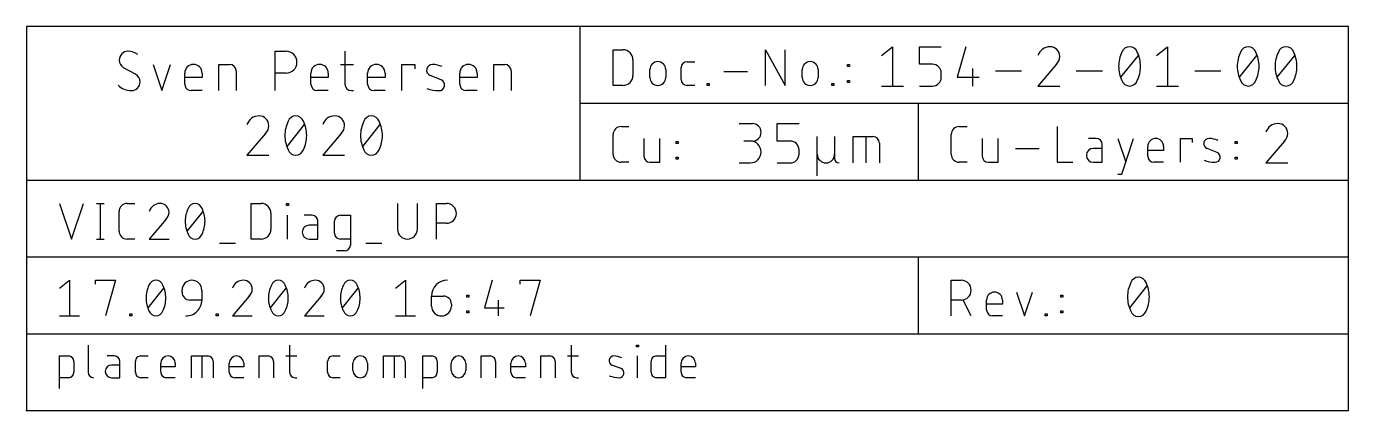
# Model space of a CAD drawing. Extents: x -7.6 to 60.9, y -11.6 to 79.4.
# Drawn here: x 0 to 54.6, y 63.5 to 79.4 of the extents above; entities that cross this region are included whole.
import ezdxf

# ---------------------------------------------------------------- set-up
doc = ezdxf.new("R2010")
doc.units = 0
for name, color, linetype in [('21', 253, 'CONTINUOUS'), ('23', 7, 'CONTINUOUS'), ('48', 6, 'CONTINUOUS')]:
    doc.layers.add(name, color=color, linetype=linetype)

msp = doc.modelspace()

# ---------------------------------------------------------------- linework, layer by layer
at = {"layer": '21'}
for p, q in [((2.5485, 66.2051), (2.5485, 65.0833)), ((10.8694, 66.2051), (10.8694, 65.0833)), ((22.5046, 66.2051), (22.5046, 65.0833)), ((25.2019, 66.1303), (25.2019, 66.2051)), ((25.2019, 66.2051), (25.2767, 66.2051)), ((25.2767, 66.1303), (25.2019, 66.1303)), ((25.2767, 66.2051), (25.2767, 66.1303)), ((26.3968, 66.2051), (26.3968, 64.8589)), ((1.3589, 64.4102), (1.3589, 65.7564)), ((1.3589, 65.7564), (1.7328, 65.7564)), ((3.632, 65.7564), (3.3329, 65.7564)), ((4.725, 65.7564), (5.0241, 65.7564)), ((6.813, 64.8589), (6.813, 65.7564)), ((6.813, 65.7564), (7.4861, 65.7564)), ((7.2617, 64.8589), (7.2617, 65.7564)), ((9.609, 64.8589), (9.609, 65.7564)), ((9.609, 65.7564), (9.983, 65.7564)), ((10.7198, 65.7564), (11.1685, 65.7564)), ((12.6643, 65.7564), (12.9635, 65.7564)), ((14.7524, 64.8589), (14.7524, 65.7564)), ((14.7524, 65.7564), (15.4255, 65.7564)), ((15.2011, 64.8589), (15.2011, 65.7564)), ((16.3706, 64.4102), (16.3706, 65.7564)), ((16.3706, 65.7564), (16.7446, 65.7564)), ((18.7804, 64.8589), (18.7804, 65.7564)), ((18.7804, 65.7564), (19.1543, 65.7564)), ((21.2443, 64.8589), (21.2443, 65.7564)), ((21.2443, 65.7564), (21.6182, 65.7564)), ((22.355, 65.7564), (22.8038, 65.7564)), ((25.2393, 64.8589), (25.2393, 65.7564)), ((26.0229, 65.7564), (26.3968, 65.7564)), ((1.9572, 65.532), (1.9572, 65.0833)), ((3.8564, 65.3824), (3.5199, 65.3824)), ((3.8564, 64.8589), (3.8564, 65.532)), ((4.5006, 65.0833), (4.5006, 65.532)), ((5.5481, 65.0833), (5.5481, 65.4572)), ((6.1464, 65.3076), (5.5481, 65.3076)), ((6.1464, 65.4572), (6.1464, 65.3076)), ((7.7105, 65.532), (7.7105, 64.8589)), ((8.3771, 65.0833), (8.3771, 65.4572)), ((8.9754, 65.3076), (8.3771, 65.3076)), ((8.9754, 65.4572), (8.9754, 65.3076)), ((10.2074, 65.532), (10.2074, 64.8589)), ((12.44, 65.0833), (12.44, 65.532)), ((13.4875, 65.1581), (13.4875, 65.4572)), ((14.0858, 65.4572), (14.0858, 65.1581)), ((15.6498, 65.532), (15.6498, 64.8589)), ((16.969, 65.532), (16.969, 65.0833)), ((17.5484, 65.1581), (17.5484, 65.4572)), ((18.1467, 65.4572), (18.1467, 65.1581)), ((19.3787, 65.532), (19.3787, 64.8589)), ((20.0123, 65.0833), (20.0123, 65.4572)), ((20.6106, 65.3076), (20.0123, 65.3076)), ((20.6106, 65.4572), (20.6106, 65.3076)), ((21.8426, 65.532), (21.8426, 64.8589)), ((24.5594, 65.2328), (24.1854, 65.3824)), ((25.7985, 65.0833), (25.7985, 65.532)), ((27.0391, 65.0833), (27.0391, 65.4572)), ((27.6374, 65.3076), (27.0391, 65.3076)), ((27.6374, 65.4572), (27.6374, 65.3076)), ((1.7328, 64.8589), (1.3589, 64.8589)), ((3.5199, 64.8589), (3.8564, 64.8589)), ((5.0241, 64.8589), (4.725, 64.8589)), ((6.1464, 64.8589), (5.7725, 64.8589)), ((8.9754, 64.8589), (8.6014, 64.8589)), ((11.0937, 64.8589), (11.1685, 64.8589)), ((12.9635, 64.8589), (12.6643, 64.8589)), ((16.7446, 64.8589), (16.3706, 64.8589)), ((20.6106, 64.8589), (20.2367, 64.8589)), ((22.729, 64.8589), (22.8038, 64.8589)), ((26.3968, 64.8589), (26.0229, 64.8589)), ((27.6374, 64.8589), (27.2635, 64.8589))]:
    msp.add_line(p, q, dxfattribs=at)
for centre, radius, start, end in [((1.7328, 65.532), 0.2244, 0, 90), ((3.632, 65.532), 0.2244, 0, 90), ((4.725, 65.532), 0.2244, 89.9992, 180), ((5.8473, 65.4572), 0.2992, 0, 180), ((7.4861, 65.532), 0.2244, 0, 90), ((8.6762, 65.4572), 0.2992, 0, 180), ((9.983, 65.532), 0.2244, 0, 90), ((12.6643, 65.532), 0.2244, 89.9992, 180), ((13.7866, 65.4572), 0.2992, 0, 180), ((15.4255, 65.532), 0.2244, 0, 90), ((16.7446, 65.532), 0.2244, 0, 90), ((17.8475, 65.4572), 0.2992, 0, 180), ((19.1543, 65.532), 0.2244, 0, 90), ((20.3115, 65.4572), 0.2992, 0, 180), ((21.6182, 65.532), 0.2244, 0, 90), ((24.2574, 65.5625), 0.1939, 89.181, 248.1986), ((24.2481, 64.9071), 0.8493, 65.7609, 89.181), ((26.0229, 65.532), 0.2244, 89.9992, 180), ((27.3382, 65.4572), 0.2992, 0, 180), ((1.7328, 65.0833), 0.2244, 270.0008, 0), ((2.7729, 65.0833), 0.2244, 180, 270), ((3.5199, 65.1207), 0.2618, 90, 270), ((4.725, 65.0833), 0.2244, 180, 270), ((5.7725, 65.0833), 0.2244, 180, 270), ((8.6014, 65.0833), 0.2244, 180, 270), ((11.0937, 65.0833), 0.2244, 180, 270), ((12.6643, 65.0833), 0.2244, 180, 270), ((13.7866, 65.1581), 0.2992, 180, 0), ((16.7446, 65.0833), 0.2244, 270.0008, 0), ((17.8475, 65.1581), 0.2992, 180, 0), ((20.2367, 65.0833), 0.2244, 180, 270), ((22.729, 65.0833), 0.2244, 180, 270), ((24.4874, 65.0528), 0.1939, 269.181, 68.1986), ((26.0229, 65.0833), 0.2244, 180, 270), ((27.2635, 65.0833), 0.2244, 180, 270), ((24.5027, 66.1272), 1.2684, 250.2096, 269.181)]:
    msp.add_arc(centre, radius, start, end, dxfattribs=at)
at = {"layer": '23'}
msp.add_point((0, 63.5), dxfattribs=at)
at = {"layer": '48'}
for p, q in [((22.86, 79.375), (0, 79.375)), ((0, 79.375), (0, 73.025)), ((54.61, 79.375), (22.86, 79.375)), ((22.86, 79.375), (22.86, 76.2)), ((54.61, 76.2), (54.61, 79.375)), ((10.2705, 76.7207), (10.2705, 78.3463)), ((10.2705, 78.3463), (10.722, 78.3463)), ((13.1521, 78.3463), (13.1521, 76.9916)), ((24.2316, 76.9366), (24.2316, 78.4098)), ((24.2316, 78.4098), (24.6408, 78.4098)), ((30.5248, 76.9366), (30.5248, 78.4098)), ((30.5248, 78.4098), (31.3432, 76.9366)), ((31.3432, 76.9366), (31.3432, 78.4098)), ((35.3187, 78.1756), (35.7703, 78.5368)), ((35.7703, 78.5368), (35.7703, 76.9112)), ((36.8818, 77.8143), (36.8818, 78.5368)), ((36.8818, 78.5368), (37.7849, 78.5368)), ((38.8062, 78.5368), (38.4449, 77.2724)), ((45.2046, 77.2724), (45.9271, 78.1756)), ((46.6774, 78.1756), (47.1289, 78.5368)), ((47.1289, 78.5368), (47.1289, 76.9112)), ((50.1024, 77.2724), (50.8248, 78.1756)), ((51.6655, 77.2724), (52.388, 78.1756)), ((4.5109, 77.398), (4.0142, 77.669)), ((5.2335, 77.8044), (5.5947, 76.7207)), ((5.5947, 76.7207), (5.956, 77.8044)), ((7.9429, 76.7207), (7.9429, 77.8044)), ((7.9429, 77.8044), (8.3944, 77.8044)), ((12.9715, 77.8044), (13.5133, 77.8044)), ((15.5065, 76.7207), (15.5065, 77.8044)), ((15.5065, 77.8044), (16.0483, 77.8044)), ((16.0483, 77.8044), (16.0483, 77.6238)), ((19.3016, 76.7207), (19.3016, 77.8044)), ((19.3016, 77.8044), (19.7531, 77.8044)), ((25.05, 78.0006), (25.05, 77.3458)), ((25.7505, 77.264), (25.7505, 77.5914)), ((26.4052, 77.5914), (26.4052, 77.264)), ((27.041, 77.1821), (27.041, 77.6732)), ((27.2865, 77.9187), (27.6139, 77.9187)), ((32.0436, 77.264), (32.0436, 77.5914)), ((32.6984, 77.5914), (32.6984, 77.264)), ((33.9158, 77.7141), (33.9158, 77.796)), ((33.9158, 77.796), (33.9976, 77.796)), ((33.9976, 77.7141), (33.9158, 77.7141)), ((33.9976, 77.796), (33.9976, 77.7141)), ((37.4237, 77.8143), (36.8818, 77.8143)), ((39.0771, 77.6337), (39.0771, 76.9112)), ((42.5472, 77.8143), (41.7796, 76.9112)), ((6.5361, 76.9916), (6.5361, 77.4432)), ((7.2586, 77.2626), (6.5361, 77.2626)), ((7.2586, 77.4432), (7.2586, 77.2626)), ((8.6654, 77.5335), (8.6654, 76.7207)), ((10.722, 77.4432), (10.2705, 77.4432)), ((11.7465, 76.9916), (11.7465, 77.4432)), ((12.469, 77.2626), (11.7465, 77.2626)), ((12.469, 77.4432), (12.469, 77.2626)), ((14.0912, 76.9916), (14.0912, 77.4432)), ((14.8136, 77.2626), (14.0912, 77.2626)), ((14.8136, 77.4432), (14.8136, 77.2626)), ((17.1271, 77.1723), (16.6755, 77.3529)), ((17.8948, 76.9916), (17.8948, 77.4432)), ((18.6172, 77.2626), (17.8948, 77.2626)), ((18.6172, 77.4432), (18.6172, 77.2626)), ((20.0241, 77.5335), (20.0241, 76.7207)), ((28.1181, 76.9366), (28.1181, 77.0184)), ((28.1181, 77.0184), (28.2, 77.0184)), ((28.2, 77.0184), (28.2, 76.9366)), ((28.8077, 77.5095), (29.7898, 77.5095)), ((33.2716, 76.9366), (33.2716, 77.0184)), ((33.2716, 77.0184), (33.3534, 77.0184)), ((33.3534, 77.0184), (33.3534, 76.9366)), ((33.9158, 77.0594), (33.9158, 77.1412)), ((33.9158, 77.1412), (33.9976, 77.1412)), ((33.9976, 77.0594), (33.9158, 77.0594)), ((33.9976, 77.1412), (33.9976, 77.0594)), ((37.7849, 77.2724), (37.7849, 77.4531)), ((38.4449, 77.2724), (39.3481, 77.2724)), ((40.022, 77.5434), (41.1057, 77.5434)), ((43.3566, 77.5434), (44.4404, 77.5434)), ((48.2544, 77.5434), (49.3381, 77.5434)), ((7.2586, 76.7207), (6.807, 76.7207)), ((12.469, 76.7207), (12.0174, 76.7207)), ((13.423, 76.7207), (13.5133, 76.7207)), ((14.8136, 76.7207), (14.3621, 76.7207)), ((18.6172, 76.7207), (18.1657, 76.7207)), ((24.6408, 76.9366), (24.2316, 76.9366)), ((27.6139, 76.9366), (27.2865, 76.9366)), ((28.2, 76.9366), (28.1181, 76.9366)), ((33.3534, 76.9366), (33.2716, 76.9366)), ((35.3187, 76.9112), (36.2218, 76.9112)), ((36.8818, 76.9112), (37.4237, 76.9112)), ((41.7796, 76.9112), (42.6827, 76.9112)), ((46.6774, 76.9112), (47.5805, 76.9112)), ((22.86, 76.2), (22.86, 73.025)), ((22.86, 76.2), (36.83, 76.2)), ((36.83, 76.2), (54.61, 76.2)), ((36.83, 76.2), (36.83, 73.025)), ((54.61, 73.025), (54.61, 76.2)), ((29.445, 75.3618), (29.9868, 75.3618)), ((31.0081, 74.6393), (31.0081, 75.3618)), ((31.0081, 75.3618), (31.9112, 75.3618)), ((9.8777, 74.9568), (9.11, 74.0537)), ((10.7634, 74.4149), (11.4859, 75.3181)), ((13.0039, 74.9568), (12.2363, 74.0537)), ((13.8897, 74.4149), (14.6122, 75.3181)), ((24.2316, 74.089), (24.2316, 74.9074)), ((24.559, 75.2348), (24.8864, 75.2348)), ((32.6606, 73.1943), (32.6606, 74.8199)), ((33.3831, 74.8199), (33.3831, 74.0974)), ((34.1482, 73.7362), (34.1482, 74.8199)), ((34.1482, 74.8199), (34.961, 74.8199)), ((34.6901, 73.7362), (34.6901, 74.8199)), ((38.2016, 74.089), (38.2016, 74.9074)), ((38.529, 75.2348), (38.8564, 75.2348)), ((42.5708, 75.2348), (42.5708, 73.7616)), ((25.5077, 74.7437), (25.5077, 74.0071)), ((26.1624, 73.7616), (26.1624, 74.7437)), ((26.8347, 74.5391), (26.8347, 74.621)), ((26.8347, 74.621), (26.9166, 74.621)), ((26.9166, 74.5391), (26.8347, 74.5391)), ((26.9166, 74.621), (26.9166, 74.5391)), ((29.9868, 74.6393), (29.6256, 74.6393)), ((31.5499, 74.6393), (31.0081, 74.6393)), ((31.9112, 74.0974), (31.9112, 74.2781)), ((35.2319, 74.549), (35.2319, 73.7362)), ((39.4777, 74.7437), (39.4777, 74.0071)), ((40.1324, 73.7616), (40.1324, 74.7437)), ((40.8501, 74.3345), (41.8322, 74.3345)), ((44.1889, 74.7437), (43.8615, 74.7437)), ((44.4344, 74.3345), (44.0661, 74.3345)), ((44.4344, 73.7616), (44.4344, 74.4982)), ((45.0771, 74.7437), (45.4045, 73.7616)), ((45.2408, 73.2705), (45.7319, 74.7437)), ((46.3159, 74.0071), (46.3159, 74.4164)), ((46.9707, 74.4164), (46.9707, 74.2527)), ((47.6643, 73.7616), (47.6643, 74.7437)), ((47.6643, 74.7437), (48.1553, 74.7437)), ((48.1553, 74.7437), (48.1553, 74.58)), ((49.1769, 74.1708), (48.7677, 74.3345)), ((49.9224, 74.5391), (49.9224, 74.621)), ((49.9224, 74.621), (50.0043, 74.621)), ((50.0043, 74.5391), (49.9224, 74.5391)), ((50.0043, 74.621), (50.0043, 74.5391)), ((51.9613, 74.6393), (51.1937, 73.7362)), ((9.11, 74.0537), (10.0131, 74.0537)), ((12.2363, 74.0537), (13.1394, 74.0537)), ((24.8864, 73.7616), (24.559, 73.7616)), ((25.7532, 73.7616), (26.1624, 73.7616)), ((26.8347, 73.8844), (26.8347, 73.9662)), ((26.8347, 73.9662), (26.9166, 73.9662)), ((26.9166, 73.8844), (26.8347, 73.8844)), ((26.9166, 73.9662), (26.9166, 73.8844)), ((29.445, 73.7362), (29.8965, 73.7362)), ((31.0081, 73.7362), (31.5499, 73.7362)), ((33.3831, 74.0974), (33.3831, 73.9168)), ((38.8564, 73.7616), (38.529, 73.7616)), ((39.7232, 73.7616), (40.1324, 73.7616)), ((42.5708, 73.7616), (43.2256, 73.7616)), ((44.0661, 73.7616), (44.4344, 73.7616)), ((46.9707, 74.2527), (46.3159, 74.2527)), ((46.9707, 73.7616), (46.5615, 73.7616)), ((49.9224, 73.8844), (49.9224, 73.9662)), ((49.9224, 73.9662), (50.0043, 73.9662)), ((50.0043, 73.8844), (49.9224, 73.8844)), ((50.0043, 73.9662), (50.0043, 73.8844)), ((51.1937, 73.7362), (52.0968, 73.7362)), ((45.0771, 73.2705), (45.2408, 73.2705)), ((0, 73.025), (0, 69.85)), ((0, 73.025), (22.86, 73.025)), ((22.86, 73.025), (36.83, 73.025)), ((36.83, 73.025), (54.61, 73.025)), ((54.61, 69.85), (54.61, 73.025)), ((1.3716, 72.0598), (1.8627, 70.5866)), ((1.8627, 70.5866), (2.3537, 72.0598)), ((2.8882, 72.0598), (3.2156, 72.0598)), ((3.0519, 72.0598), (3.0519, 70.5866)), ((3.827, 70.914), (3.827, 71.7324)), ((4.1544, 72.0598), (4.4818, 72.0598)), ((6.6392, 70.914), (7.294, 71.7324)), ((9.2828, 70.5866), (9.2828, 72.0598)), ((9.2828, 72.0598), (9.692, 72.0598)), ((10.1012, 71.6506), (10.1012, 70.9958)), ((10.7412, 71.978), (10.7412, 72.0598)), ((10.7412, 72.0598), (10.823, 72.0598)), ((10.823, 71.978), (10.7412, 71.978)), ((10.7821, 70.5866), (10.7821, 71.5687)), ((10.823, 72.0598), (10.823, 71.978)), ((11.7964, 71.5687), (11.469, 71.5687)), ((12.9706, 71.5687), (13.3799, 71.5687)), ((13.3799, 71.5687), (13.3799, 70.3411)), ((15.3282, 72.0598), (15.3282, 70.9958)), ((16.1466, 70.9958), (16.1466, 72.0598)), ((16.9399, 70.5866), (16.9399, 72.0598)), ((16.9399, 72.0598), (17.3492, 72.0598)), ((5.7665, 71.405), (5.0708, 70.5866)), ((12.0419, 71.1595), (11.6736, 71.1595)), ((12.0419, 70.5866), (12.0419, 71.3232)), ((12.7251, 70.8321), (12.7251, 71.3232)), ((17.3492, 71.2414), (16.9399, 71.2414)), ((2.8882, 70.5866), (3.2156, 70.5866)), ((4.4818, 70.5866), (4.1544, 70.5866)), ((5.0708, 70.5866), (5.8892, 70.5866)), ((9.692, 70.5866), (9.2828, 70.5866)), ((11.6736, 70.5866), (12.0419, 70.5866)), ((13.3799, 70.5866), (12.9706, 70.5866)), ((7.9771, 70.4229), (8.6319, 70.4229)), ((13.1343, 70.0955), (12.8069, 70.0955)), ((14.0225, 70.4229), (14.6773, 70.4229)), ((0, 69.85), (0, 66.675)), ((0, 69.85), (36.83, 69.85)), ((36.83, 69.85), (54.61, 69.85)), ((36.83, 69.85), (36.83, 66.675)), ((54.61, 66.675), (54.61, 69.85)), ((1.3716, 68.5574), (1.7808, 68.8848)), ((1.7808, 68.8848), (1.7808, 67.4116)), ((2.8582, 68.7211), (2.8582, 68.8848)), ((2.8582, 68.8848), (3.6766, 68.8848)), ((3.6766, 68.8848), (3.2674, 67.4116)), ((15.2463, 68.5574), (15.6555, 68.8848)), ((15.6555, 68.8848), (15.6555, 67.4116)), ((19.2405, 68.8848), (18.9132, 67.739)), ((20.3997, 68.7211), (20.3997, 68.8848)), ((20.3997, 68.8848), (21.2182, 68.8848)), ((21.2182, 68.8848), (20.809, 67.4116)), ((38.2016, 67.4116), (38.2016, 68.8848)), ((38.2016, 68.8848), (38.6108, 68.8848)), ((5.0212, 67.739), (5.676, 68.5574)), ((6.426, 68.3937), (6.426, 68.4756)), ((7.2444, 68.4756), (7.2444, 68.0664)), ((10.0756, 67.739), (10.7303, 68.5574)), ((13.0487, 67.739), (13.7035, 68.5574)), ((18.1913, 68.1891), (18.1913, 68.271)), ((18.1913, 68.271), (18.2732, 68.271)), ((18.2732, 68.271), (18.2732, 68.1891)), ((40.8984, 68.3937), (41.2258, 67.4116)), ((41.2258, 67.4116), (41.5532, 68.3937)), ((42.721, 68.1891), (42.721, 68.271)), ((42.721, 68.271), (42.8028, 68.271)), ((42.8028, 68.271), (42.8028, 68.1891)), ((45.569, 67.7474), (46.2915, 68.6506)), ((7.2444, 68.0664), (6.7533, 68.0664)), ((9.2028, 68.23), (8.5072, 67.4116)), ((12.176, 68.23), (11.4803, 67.4116)), ((16.7329, 68.23), (17.2239, 68.23)), ((16.7329, 67.8208), (16.7329, 68.23)), ((17.5513, 67.9027), (17.5513, 67.8208)), ((18.2732, 68.1891), (18.1913, 68.1891)), ((18.9132, 67.739), (19.7316, 67.739)), ((19.4861, 68.0664), (19.4861, 67.4116)), ((38.6108, 68.0664), (38.2016, 68.0664)), ((39.02, 67.4116), (38.6927, 68.0664)), ((39.6596, 67.6571), (39.6596, 68.0664)), ((40.3143, 67.9027), (39.6596, 67.9027)), ((40.3143, 68.0664), (40.3143, 67.9027)), ((42.8028, 68.1891), (42.721, 68.1891)), ((1.3716, 67.4116), (2.19, 67.4116)), ((4.2671, 67.4116), (4.2671, 67.4934)), ((4.2671, 67.4934), (4.3489, 67.4934)), ((4.3489, 67.4116), (4.2671, 67.4116)), ((4.3489, 67.4934), (4.3489, 67.4116)), ((7.8349, 67.4116), (7.8349, 67.4934)), ((7.8349, 67.4934), (7.9167, 67.4934)), ((7.9167, 67.4116), (7.8349, 67.4116)), ((7.9167, 67.4934), (7.9167, 67.4116)), ((8.5072, 67.4116), (9.3256, 67.4116)), ((11.4803, 67.4116), (12.2987, 67.4116)), ((15.2463, 67.4116), (16.0647, 67.4116)), ((18.1913, 67.5344), (18.1913, 67.6162)), ((18.1913, 67.6162), (18.2732, 67.6162)), ((18.2732, 67.5344), (18.1913, 67.5344)), ((18.2732, 67.6162), (18.2732, 67.5344)), ((40.3143, 67.4116), (39.9051, 67.4116)), ((42.0768, 67.4116), (42.0768, 67.4934)), ((42.0768, 67.4934), (42.1586, 67.4934)), ((42.1586, 67.4116), (42.0768, 67.4116)), ((42.1586, 67.4934), (42.1586, 67.4116)), ((42.721, 67.5344), (42.721, 67.6162)), ((42.721, 67.6162), (42.8028, 67.6162)), ((42.8028, 67.5344), (42.721, 67.5344)), ((42.8028, 67.6162), (42.8028, 67.5344)), ((0, 66.675), (0, 63.5)), ((0, 66.675), (36.83, 66.675)), ((36.83, 66.675), (54.61, 66.675)), ((54.61, 63.5), (54.61, 66.675)), ((0, 63.5), (54.61, 63.5))]:
    msp.add_line(p, q, dxfattribs=at)
for centre, radius, start, end in [((4.1949, 77.9851), 0.3612, 89.9995, 180), ((4.1948, 77.669), 0.6773, 53.1301, 89.9995), ((10.722, 77.8947), 0.4516, 270, 90), ((24.6408, 78.0006), 0.4092, 359.9996, 90), ((42.2763, 78.0147), 0.5221, 90.0001, 162.0549), ((42.2763, 78.1304), 0.4064, 0, 90), ((42.2462, 78.1304), 0.4365, 313.6036, 359.9997), ((46.4539, 77.724), 1.3396, 154.0109, 180.0001), ((45.5658, 78.2027), 0.3342, 90.0001, 161.0756), ((45.5658, 78.2026), 0.3342, 18.9248, 90), ((44.6778, 77.724), 1.3396, 360, 25.9891), ((51.3517, 77.724), 1.3396, 154.0109, 180.0001), ((50.4636, 78.2027), 0.3342, 90.0001, 161.0756), ((50.4636, 78.2026), 0.3342, 18.9248, 90), ((49.5755, 77.724), 1.3396, 360, 25.9891), ((52.9148, 77.724), 1.3396, 154.0109, 180.0001), ((52.0267, 78.2027), 0.3342, 90.0001, 161.0756), ((52.0267, 78.2026), 0.3342, 18.9248, 90), ((51.1387, 77.724), 1.3396, 360, 25.9891), ((4.2005, 77.9851), 0.3669, 179.9998, 239.49), ((6.8973, 77.4432), 0.3612, 0, 180), ((8.3944, 77.5335), 0.2709, 0.0007, 90), ((12.1077, 77.4432), 0.3612, 0, 180), ((14.4524, 77.4432), 0.3612, 0, 180), ((16.7625, 77.5703), 0.2342, 89.1818, 248.1988), ((16.7512, 76.779), 1.0256, 65.7611, 89.1818), ((18.256, 77.4432), 0.3612, 0, 180), ((19.7531, 77.5335), 0.2709, 0.0007, 90), ((26.0778, 77.5914), 0.3274, 0, 180), ((27.2865, 77.6732), 0.2455, 90, 180), ((32.371, 77.5914), 0.3274, 0, 180), ((37.4237, 77.4531), 0.3612, 0, 90), ((46.4539, 77.724), 1.3396, 180, 205.9889), ((44.6777, 77.724), 1.3396, 334.0111, 360), ((51.3517, 77.724), 1.3396, 180, 205.9889), ((49.5755, 77.724), 1.3396, 334.0111, 360), ((52.9148, 77.724), 1.3396, 180, 205.9889), ((51.1386, 77.724), 1.3396, 334.0111, 360), ((4.3303, 77.0819), 0.3612, 270, 0), ((4.3247, 77.0819), 0.3669, 0, 59.4898), ((17.0401, 76.9548), 0.2342, 269.1818, 68.1988), ((24.6408, 77.3458), 0.4092, 270.0004, 360), ((26.0778, 77.264), 0.3274, 180, 0), ((27.2865, 77.1821), 0.2455, 180, 270), ((32.371, 77.264), 0.3274, 180, 0), ((37.4237, 77.2724), 0.3612, 270, 0), ((45.5658, 77.2454), 0.3342, 198.925, 270), ((45.5658, 77.2454), 0.3342, 269.9999, 341.0745), ((50.4636, 77.2454), 0.3342, 198.925, 270), ((50.4636, 77.2454), 0.3342, 269.9999, 341.0745), ((52.0267, 77.2454), 0.3342, 198.925, 270), ((52.0267, 77.2454), 0.3342, 269.9999, 341.0745), ((4.3303, 77.4838), 0.7631, 224.7608, 269.9999), ((6.807, 76.9916), 0.2709, 180, 270), ((12.0174, 76.9916), 0.2709, 180, 270), ((13.423, 76.9916), 0.2709, 180, 270), ((14.3621, 76.9916), 0.2709, 180, 270), ((17.0586, 78.2521), 1.5316, 250.2089, 269.1818), ((18.1657, 76.9916), 0.2709, 180, 270), ((9.6067, 75.1572), 0.5221, 90.0001, 162.0549), ((9.6067, 75.2729), 0.4064, 0, 90), ((12.0128, 74.8665), 1.3396, 154.0109, 180.0001), ((11.1247, 75.3452), 0.3342, 90.0001, 161.0756), ((11.1247, 75.3451), 0.3342, 18.9248, 90), ((10.2366, 74.8665), 1.3396, 360, 25.9891), ((12.733, 75.1572), 0.5221, 90.0001, 162.0549), ((12.733, 75.2729), 0.4064, 0, 90), ((15.139, 74.8665), 1.3396, 154.0109, 180.0001), ((14.2509, 75.3452), 0.3342, 90.0001, 161.0756), ((14.2509, 75.3451), 0.3342, 18.9248, 90), ((13.3629, 74.8665), 1.3396, 360, 25.9891), ((29.9868, 75.0006), 0.3612, 270, 90), ((51.6904, 74.9554), 0.4064, 0, 90), ((9.5766, 75.2729), 0.4365, 313.6036, 359.9997), ((12.0128, 74.8665), 1.3396, 180, 205.9889), ((10.2366, 74.8665), 1.3396, 334.0111, 360), ((12.7028, 75.2729), 0.4365, 313.6036, 359.9997), ((15.139, 74.8665), 1.3396, 180, 205.9889), ((13.3628, 74.8665), 1.3396, 334.0111, 360), ((24.559, 74.9074), 0.3274, 90.0005, 180), ((34.961, 74.549), 0.2709, 0, 90), ((38.529, 74.9074), 0.3274, 90.0005, 180), ((51.6904, 74.8397), 0.5221, 90.0001, 162.0549), ((51.6603, 74.9554), 0.4365, 313.6036, 359.9997), ((11.1247, 74.3879), 0.3342, 198.925, 270), ((11.1247, 74.3879), 0.3342, 269.9999, 341.0745), ((14.2509, 74.3879), 0.3342, 198.925, 270), ((14.2509, 74.3879), 0.3342, 269.9999, 341.0745), ((29.8965, 74.1878), 0.4516, 270, 90), ((31.5499, 74.2781), 0.3612, 0, 90), ((44.0661, 74.0481), 0.2865, 90, 270), ((44.1889, 74.4982), 0.2455, 0, 90), ((46.6433, 74.4164), 0.3274, 0, 180), ((48.8465, 74.5315), 0.2122, 89.1816, 248.1986), ((48.8362, 73.8144), 0.9294, 65.761, 89.1816), ((24.559, 74.089), 0.3274, 180, 270), ((25.7532, 74.0071), 0.2455, 180, 270), ((31.5499, 74.0974), 0.3612, 270, 0), ((33.0219, 74.0974), 0.3612, 180, 0), ((33.5637, 73.9168), 0.1806, 180, 270), ((38.529, 74.089), 0.3274, 180, 270), ((39.7232, 74.0071), 0.2455, 180, 270), ((46.5615, 74.0071), 0.2455, 180, 270), ((49.1149, 75.1495), 1.388, 250.2089, 269.1815), ((49.0981, 73.9738), 0.2122, 269.1816, 68.1989), ((4.1544, 71.7324), 0.3274, 90.0005, 180), ((5.5209, 71.5866), 0.4732, 90, 162.0549), ((5.5209, 71.6915), 0.3683, 0, 90), ((5.4936, 71.6915), 0.3956, 313.6022, 0), ((7.7714, 71.3232), 1.214, 154.0109, 180), ((6.9666, 71.757), 0.3028, 90, 161.0756), ((6.9666, 71.757), 0.3028, 18.9237, 90.0001), ((6.1618, 71.3232), 1.214, 360, 25.9897), ((9.692, 71.6506), 0.4092, 359.9996, 90), ((11.7964, 71.3232), 0.2455, 0, 90), ((12.9706, 71.3232), 0.2455, 90, 180), ((17.3492, 71.6506), 0.4092, 270, 90), ((7.7714, 71.3232), 1.214, 180, 205.9889), ((6.1618, 71.3232), 1.214, 334.0105, 359.9999), ((9.692, 70.9958), 0.4092, 270.0004, 360), ((11.6736, 70.8731), 0.2865, 90, 270), ((15.7374, 70.9958), 0.4092, 180, 0), ((4.1544, 70.914), 0.3274, 180, 270), ((6.9666, 70.8894), 0.3028, 198.9251, 270.0001), ((6.9666, 70.8894), 0.3028, 270, 341.0759), ((12.9706, 70.8321), 0.2455, 180, 270), ((13.1343, 70.3411), 0.2455, 270.0015, 0), ((5.3486, 68.582), 0.3028, 90, 161.0756), ((5.3486, 68.582), 0.3028, 18.9237, 90.0001), ((6.8352, 68.4756), 0.4092, 0, 180), ((8.9573, 68.4116), 0.4732, 90, 162.0549), ((8.9573, 68.5165), 0.3683, 0, 90), ((10.4029, 68.582), 0.3028, 90, 161.0756), ((10.4029, 68.582), 0.3028, 18.9237, 90.0001), ((11.9304, 68.4116), 0.4732, 90, 162.0549), ((11.9304, 68.5165), 0.3683, 0, 90), ((13.3761, 68.582), 0.3028, 90, 161.0756), ((13.3761, 68.582), 0.3028, 18.9237, 90.0001), ((17.3876, 68.23), 0.6548, 90.0003, 180), ((38.6108, 68.4756), 0.4092, 270, 90), ((45.9303, 68.6776), 0.3342, 90.0001, 161.0756), ((45.9303, 68.6776), 0.3342, 18.9248, 90), ((6.1534, 68.1482), 1.214, 154.0109, 180), ((4.5438, 68.1482), 1.214, 360, 25.9897), ((6.7533, 68.3937), 0.3274, 179.9995, 270), ((8.93, 68.5165), 0.3956, 313.6022, 0), ((11.2078, 68.1482), 1.214, 154.0109, 180), ((9.5982, 68.1482), 1.214, 360, 25.9897), ((11.9032, 68.5165), 0.3956, 313.6022, 0), ((14.1809, 68.1482), 1.214, 154.0109, 180), ((12.5713, 68.1482), 1.214, 360, 25.9897), ((39.987, 68.0664), 0.3274, 0, 180), ((46.8183, 68.199), 1.3396, 154.0109, 180.0001), ((45.0422, 68.199), 1.3396, 360, 25.9891), ((6.1534, 68.1482), 1.214, 180, 205.9889), ((4.5438, 68.1482), 1.214, 334.0105, 359.9999), ((6.5896, 68.0664), 0.6548, 269.9997, 360), ((11.2078, 68.1482), 1.214, 180, 205.9889), ((9.5981, 68.1482), 1.214, 334.0105, 359.9999), ((14.1809, 68.1482), 1.214, 180, 205.9889), ((12.5713, 68.1482), 1.214, 334.0105, 359.9999), ((17.1421, 67.8208), 0.4092, 180, 0), ((17.2239, 67.9027), 0.3274, 0, 90), ((46.8183, 68.199), 1.3396, 180, 205.9889), ((45.0422, 68.199), 1.3396, 334.0111, 360), ((5.3486, 67.7144), 0.3028, 198.9251, 270.0001), ((5.3486, 67.7144), 0.3028, 270, 341.0759), ((10.4029, 67.7144), 0.3028, 198.9251, 270.0001), ((10.4029, 67.7144), 0.3028, 270, 341.0759), ((13.3761, 67.7144), 0.3028, 198.9251, 270.0001), ((13.3761, 67.7144), 0.3028, 270, 341.0759), ((39.9051, 67.6571), 0.2455, 180, 270), ((45.9303, 67.7203), 0.3342, 198.925, 270), ((45.9303, 67.7204), 0.3342, 269.9999, 341.0745)]:
    msp.add_arc(centre, radius, start, end, dxfattribs=at)

doc.saveas('drawing.dxf')
